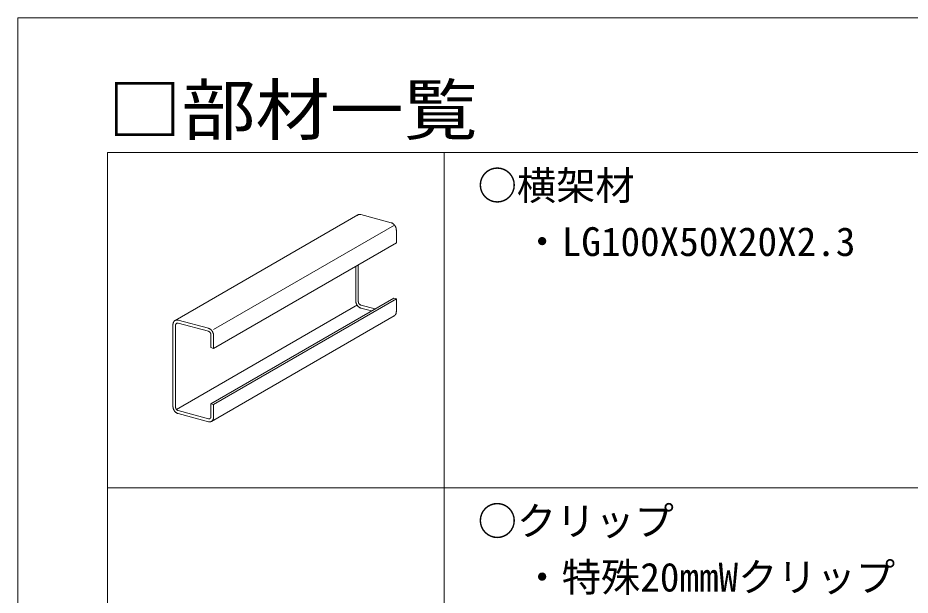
# Model space of a CAD drawing. Units: millimetres on the paper, enlarged 20 times. Extents: x -3900 to 3900, y -2693 to 2650.
# Drawn here: x -3900 to -3104, y 2135 to 2650 of the extents above; entities that cross this region are included whole.
import ezdxf
from ezdxf.enums import TextEntityAlignment as Align

# ---------------------------------------------------------------- set-up
doc = ezdxf.new("R2010")
doc.units = ezdxf.units.MM
doc.header["$LTSCALE"] = 20
doc.layers.add('0-2_野縁受け', color=3, linetype='Continuous', lineweight=18)
doc.layers.add('F-3_野縁', color=3, linetype='Continuous', lineweight=18)
doc.layers.add('0-6_文字', color=7, linetype='Continuous')
doc.layers.add('F-6_文字', color=7, linetype='Continuous')
doc.styles.add('ＭＳ ゴシック', font='')
doc.styles.get('ＭＳ ゴシック').set_extended_font_data('MS Gothic')

msp = doc.modelspace()

# ---------------------------------------------------------------- linework, layer by layer
at = {"layer": '0-2_野縁受け'}
for p, q in [((-3594.1, 2474.6), (-3567.15, 2467.37)), ((-3596.85, 2474.3), (-3759.8, 2380.22)), ((-3725.46, 2372.05), (-3564.09, 2465.22)), ((-3562.51, 2460.8), (-3562.51, 2449.47)), ((-3725.46, 2355.39), (-3562.51, 2449.47)), ((-3598.74, 2397.84), (-3598.74, 2428.55)), ((-3596.42, 2397.22), (-3596.42, 2429.89)), ((-3727.78, 2306.01), (-3564.83, 2400.09)), ((-3725.46, 2305.39), (-3562.51, 2399.47)), ((-3564.83, 2400.09), (-3562.51, 2399.47)), ((-3562.51, 2388.13), (-3562.51, 2399.47)), ((-3758.58, 2300.92), (-3597.26, 2394.06)), ((-3594.1, 2393.93), (-3581.39, 2390.52)), ((-3594.1, 2391.26), (-3584.55, 2388.7)), ((-3757.06, 2380.52), (-3730.1, 2373.29)), ((-3564.36, 2384.37), (-3727.4, 2290.24)), ((-3761.69, 2303.76), (-3761.69, 2376.43)), ((-3759.37, 2303.14), (-3759.37, 2375.81)), ((-3757.05, 2377.85), (-3730.1, 2370.63)), ((-3725.46, 2366.72), (-3725.46, 2355.39)), ((-3757.05, 2299.85), (-3730.1, 2292.63)), ((-3725.46, 2294.05), (-3725.46, 2305.39)), ((-3757.05, 2297.18), (-3730.1, 2289.96))]:
    msp.add_line(p, q, dxfattribs=at)
for points in [[(-3727.78, 2367.57), (-3727.78, 2356.01), (-3725.46, 2355.39)], [(-3727.78, 2294.67), (-3727.78, 2306.01), (-3725.46, 2305.39)]]:
    msp.add_lwpolyline(points, dxfattribs=at)
for centre, radius, start, end in [((-3595.22, 2471.49), 3.24, 111.60857, 118.2567), ((-3595.21, 2471.44), 3.29, 105.01338, 111.6015), ((-3595.18, 2471.35), 3.39, 98.55026, 105.00719), ((-3595.16, 2471.19), 3.54, 92.27881, 98.54541), ((-3595.15, 2470.99), 3.75, 86.2426, 92.27553), ((-3595.17, 2470.73), 4.01, 80.46814, 86.24089), ((-3595.22, 2470.43), 4.31, 74.96606, 80.46779), ((-3595.18, 2471.42), 3.33, 124.90189, 131.44078), ((-3595.22, 2471.48), 3.26, 118.26396, 124.89513), ((-3568.36, 2462.89), 4.64, 69.7339, 74.9668), ((-3568.48, 2462.55), 5.01, 64.7592, 69.73541), ((-3568.64, 2462.2), 5.39, 60.02267, 64.76123), ((-3568.84, 2461.87), 5.78, 55.50067, 60.02501), ((-3569.05, 2461.55), 6.16, 51.16721, 55.50316), ((-3569.28, 2461.27), 6.52, 46.99529, 51.16975), ((-3569.5, 2461.03), 6.85, 42.95775, 46.99782), ((-3569.71, 2460.84), 7.13, 39.0278, 42.96024), ((-3569.88, 2460.7), 7.36, 35.17917, 39.03023), ((-3570.02, 2460.6), 7.52, 31.38617, 35.18155), ((-3570.09, 2460.55), 7.61, 27.62357, 31.38852), ((-3570.11, 2460.55), 7.63, 23.86641, 27.6259), ((-3570.06, 2460.57), 7.57, 20.08977, 23.86874), ((-3569.93, 2460.61), 7.43, 16.26855, 20.09213), ((-3569.74, 2460.67), 7.24, 12.37733, 16.27097), ((-3569.49, 2460.73), 6.98, 8.39008, 12.37979), ((-3569.18, 2460.77), 6.67, 4.28024, 8.39259), ((-3568.83, 2460.8), 6.32, 0.02081, 4.28279), ((-3592.42, 2397.84), 6.32, 180.02081, 184.28279), ((-3592.07, 2397.87), 6.67, 184.28024, 188.39259), ((-3591.76, 2397.91), 6.98, 188.39008, 192.37979), ((-3591.51, 2397.97), 7.24, 192.37733, 196.27097), ((-3591.32, 2398.02), 7.43, 196.26855, 200.09213), ((-3591.19, 2398.07), 7.57, 200.08977, 203.86874), ((-3591.14, 2398.09), 7.63, 203.86641, 207.6259), ((-3593.26, 2397.22), 3.16, 180.02081, 184.28279), ((-3593.09, 2397.23), 3.33, 184.28024, 188.39259), ((-3592.93, 2397.25), 3.49, 188.39008, 192.37979), ((-3592.81, 2397.28), 3.62, 192.37733, 196.27097), ((-3592.71, 2397.31), 3.72, 196.26855, 200.09213), ((-3592.65, 2397.33), 3.78, 200.08977, 203.86874), ((-3592.62, 2397.34), 3.81, 203.86641, 207.6259), ((-3592.63, 2397.34), 3.81, 207.62357, 211.38852), ((-3592.67, 2397.31), 3.76, 211.38617, 215.18155), ((-3592.73, 2397.27), 3.68, 215.17917, 219.03023), ((-3592.82, 2397.2), 3.56, 219.0278, 222.96024), ((-3591.16, 2398.08), 7.61, 207.62357, 211.38852), ((-3591.23, 2398.03), 7.52, 211.38617, 215.18155), ((-3591.37, 2397.94), 7.36, 215.17917, 219.03023), ((-3591.54, 2397.8), 7.13, 219.0278, 222.96024), ((-3591.75, 2397.6), 6.85, 222.95775, 226.99782), ((-3591.97, 2397.36), 6.52, 226.99529, 231.16975), ((-3592.2, 2397.08), 6.16, 231.16721, 235.50316), ((-3592.41, 2396.77), 5.78, 235.50067, 240.02501), ((-3592.92, 2397.1), 3.42, 222.95775, 226.99782), ((-3592.61, 2396.43), 5.39, 240.02267, 244.76123), ((-3593.04, 2396.98), 3.26, 226.99529, 231.16975), ((-3593.15, 2396.84), 3.08, 231.16721, 235.50316), ((-3592.77, 2396.09), 5.01, 244.7592, 249.73541), ((-3593.26, 2396.68), 2.89, 235.50067, 240.02501), ((-3593.35, 2396.51), 2.69, 240.02267, 244.76123), ((-3593.43, 2396.34), 2.5, 244.7592, 249.73541), ((-3592.89, 2395.75), 4.64, 249.7339, 254.9668), ((-3593.5, 2396.17), 2.32, 249.7339, 254.9668), ((-3567.69, 2388.04), 5.17, 346.07793, 350.94751), ((-3568.07, 2388.1), 5.56, 350.94533, 355.5871), ((-3568.46, 2388.13), 5.95, 355.58469, 0.02333), ((-3757.73, 2376.99), 3.86, 144.00197, 149.92337), ((-3757.91, 2377.13), 3.63, 137.83067, 143.99939), ((-3758.05, 2377.25), 3.45, 131.44643, 137.82651), ((-3758.13, 2377.34), 3.33, 124.90189, 131.44078), ((-3758.17, 2377.4), 3.26, 118.26396, 124.89513), ((-3758.17, 2377.41), 3.24, 111.60857, 118.2567), ((-3758.16, 2377.36), 3.29, 105.01338, 111.6015), ((-3758.13, 2377.27), 3.39, 98.55026, 105.00719), ((-3758.11, 2377.11), 3.54, 92.27881, 98.54541), ((-3758.1, 2376.91), 3.75, 86.2426, 92.27553), ((-3758.12, 2376.65), 4.01, 80.46814, 86.24089), ((-3758.17, 2376.35), 4.31, 74.96606, 80.46779), ((-3566.03, 2387.15), 3.24, 291.60857, 298.2567), ((-3566.03, 2387.16), 3.26, 298.26396, 304.89513), ((-3566.07, 2387.22), 3.33, 304.90189, 311.44078), ((-3566.16, 2387.31), 3.45, 311.44643, 317.82651), ((-3566.29, 2387.43), 3.63, 317.83067, 323.99939), ((-3566.47, 2387.57), 3.86, 324.00197, 329.92337), ((-3566.71, 2387.7), 4.13, 329.92445, 335.57913), ((-3567, 2387.83), 4.45, 335.57898, 340.96216), ((-3567.33, 2387.95), 4.8, 340.96106, 346.07968), ((-3755.74, 2376.43), 5.95, 175.58469, 180.02333), ((-3756.13, 2376.46), 5.56, 170.94533, 175.5871), ((-3756.51, 2376.52), 5.17, 166.07793, 170.94751), ((-3756.87, 2376.61), 4.8, 160.96106, 166.07968), ((-3757.2, 2376.72), 4.45, 155.57898, 160.96216), ((-3757.49, 2376.85), 4.13, 149.92445, 155.57913), ((-3756.4, 2375.8), 2.97, 175.58469, 180.02333), ((-3756.59, 2375.82), 2.78, 170.94533, 175.5871), ((-3756.78, 2375.85), 2.59, 166.07793, 170.94751), ((-3756.96, 2375.89), 2.4, 160.96106, 166.07968), ((-3757.12, 2375.95), 2.23, 155.57898, 160.96216), ((-3757.27, 2376.02), 2.07, 149.92445, 155.57913), ((-3757.39, 2376.09), 1.93, 144.00197, 149.92337), ((-3757.48, 2376.15), 1.81, 137.83067, 143.99939), ((-3757.55, 2376.21), 1.73, 131.44643, 137.82651), ((-3757.59, 2376.26), 1.66, 124.90189, 131.44078), ((-3757.61, 2376.29), 1.63, 118.26396, 124.89513), ((-3757.61, 2376.29), 1.62, 111.60857, 118.2567), ((-3757.6, 2376.27), 1.64, 105.01338, 111.6015), ((-3757.59, 2376.22), 1.7, 98.55026, 105.00719), ((-3757.58, 2376.15), 1.77, 92.27881, 98.54541), ((-3757.58, 2376.04), 1.88, 86.2426, 92.27553), ((-3757.58, 2375.92), 2, 80.46814, 86.24089), ((-3757.61, 2375.77), 2.15, 74.96606, 80.46779), ((-3731.31, 2368.81), 4.64, 69.7339, 74.9668), ((-3731.43, 2368.47), 5.01, 64.7592, 69.73541), ((-3731.59, 2368.12), 5.39, 60.02267, 64.76123), ((-3731.79, 2367.79), 5.78, 55.50067, 60.02501), ((-3732, 2367.47), 6.16, 51.16721, 55.50316), ((-3732.23, 2367.19), 6.52, 46.99529, 51.16975), ((-3732.45, 2366.95), 6.85, 42.95775, 46.99782), ((-3732.66, 2366.76), 7.13, 39.0278, 42.96024), ((-3732.84, 2366.62), 7.36, 35.17917, 39.03023), ((-3730.7, 2368.38), 2.32, 69.7339, 74.9668), ((-3730.77, 2368.21), 2.5, 64.7592, 69.73541), ((-3730.85, 2368.04), 2.69, 60.02267, 64.76123), ((-3730.94, 2367.87), 2.89, 55.50067, 60.02501), ((-3731.05, 2367.72), 3.08, 51.16721, 55.50316), ((-3731.16, 2367.58), 3.26, 46.99529, 51.16975), ((-3731.28, 2367.46), 3.42, 42.95775, 46.99782), ((-3731.38, 2367.36), 3.56, 39.0278, 42.96024), ((-3731.47, 2367.29), 3.68, 35.17917, 39.03023), ((-3731.53, 2367.24), 3.76, 31.38617, 35.18155), ((-3731.57, 2367.22), 3.81, 27.62357, 31.38852), ((-3731.58, 2367.21), 3.81, 23.86641, 27.6259), ((-3731.55, 2367.23), 3.78, 20.08977, 23.86874), ((-3731.49, 2367.25), 3.72, 16.26855, 20.09213), ((-3731.4, 2367.28), 3.62, 12.37733, 16.27097), ((-3731.27, 2367.3), 3.49, 8.39008, 12.37979), ((-3731.12, 2367.33), 3.33, 4.28024, 8.39259), ((-3730.94, 2367.34), 3.16, 0.02081, 4.28279), ((-3732.97, 2366.52), 7.52, 31.38617, 35.18155), ((-3733.05, 2366.47), 7.61, 27.62357, 31.38852), ((-3733.06, 2366.47), 7.63, 23.86641, 27.6259), ((-3733.01, 2366.49), 7.57, 20.08977, 23.86874), ((-3732.88, 2366.53), 7.43, 16.26855, 20.09213), ((-3732.69, 2366.59), 7.24, 12.37733, 16.27097), ((-3732.44, 2366.65), 6.98, 8.39008, 12.37979), ((-3732.13, 2366.69), 6.67, 4.28024, 8.39259), ((-3731.78, 2366.72), 6.32, 0.02081, 4.28279), ((-3755.37, 2303.76), 6.32, 180.02081, 184.28279), ((-3755.02, 2303.79), 6.67, 184.28024, 188.39259), ((-3754.72, 2303.83), 6.98, 188.39008, 192.37979), ((-3754.46, 2303.89), 7.24, 192.37733, 196.27097), ((-3754.27, 2303.94), 7.43, 196.26855, 200.09213), ((-3754.15, 2303.99), 7.57, 200.08977, 203.86874), ((-3754.09, 2304.01), 7.63, 203.86641, 207.6259), ((-3754.11, 2304), 7.61, 207.62357, 211.38852), ((-3754.18, 2303.95), 7.52, 211.38617, 215.18155), ((-3754.32, 2303.86), 7.36, 215.17917, 219.03023), ((-3756.21, 2303.14), 3.16, 180.02081, 184.28279), ((-3756.04, 2303.15), 3.33, 184.28024, 188.39259), ((-3755.88, 2303.17), 3.49, 188.39008, 192.37979), ((-3755.76, 2303.2), 3.62, 192.37733, 196.27097), ((-3755.66, 2303.23), 3.72, 196.26855, 200.09213), ((-3755.6, 2303.25), 3.78, 200.08977, 203.86874), ((-3755.57, 2303.26), 3.81, 203.86641, 207.6259), ((-3755.58, 2303.26), 3.81, 207.62357, 211.38852), ((-3755.62, 2303.24), 3.76, 211.38617, 215.18155), ((-3755.68, 2303.19), 3.68, 215.17917, 219.03023), ((-3755.77, 2303.12), 3.56, 219.0278, 222.96024), ((-3755.88, 2303.02), 3.42, 222.95775, 226.99782), ((-3755.99, 2302.9), 3.26, 226.99529, 231.16975), ((-3756.1, 2302.76), 3.08, 231.16721, 235.50316), ((-3756.21, 2302.6), 2.89, 235.50067, 240.02501), ((-3756.3, 2302.43), 2.69, 240.02267, 244.76123), ((-3756.39, 2302.26), 2.5, 244.7592, 249.73541), ((-3756.45, 2302.09), 2.32, 249.7339, 254.9668), ((-3754.49, 2303.72), 7.13, 219.0278, 222.96024), ((-3754.7, 2303.52), 6.85, 222.95775, 226.99782), ((-3754.92, 2303.28), 6.52, 226.99529, 231.16975), ((-3755.15, 2303), 6.16, 231.16721, 235.50316), ((-3755.36, 2302.69), 5.78, 235.50067, 240.02501), ((-3755.56, 2302.35), 5.39, 240.02267, 244.76123), ((-3755.72, 2302.01), 5.01, 244.7592, 249.73541), ((-3755.85, 2301.67), 4.64, 249.7339, 254.9668), ((-3729.54, 2294.71), 2.15, 254.96606, 260.46779), ((-3729.57, 2294.56), 2, 260.46814, 266.24089), ((-3729.58, 2294.43), 1.88, 266.2426, 272.27553), ((-3729.57, 2294.33), 1.77, 272.27881, 278.54541), ((-3729.56, 2294.25), 1.7, 278.55026, 285.00719), ((-3729.55, 2294.2), 1.64, 285.01338, 291.6015), ((-3729.54, 2294.18), 1.62, 291.60857, 298.2567), ((-3729.54, 2294.19), 1.63, 298.26396, 304.89513), ((-3729.56, 2294.22), 1.66, 304.90189, 311.44078), ((-3729.6, 2294.26), 1.73, 311.44643, 317.82651), ((-3729.67, 2294.32), 1.81, 317.83067, 323.99939), ((-3729.76, 2294.39), 1.93, 324.00197, 329.92337), ((-3729.88, 2294.46), 2.07, 329.92445, 335.57913), ((-3730.03, 2294.52), 2.23, 335.57898, 340.96216), ((-3730.19, 2294.58), 2.4, 340.96106, 346.07968), ((-3730.37, 2294.63), 2.59, 346.07793, 350.94751), ((-3730.56, 2294.66), 2.78, 350.94533, 355.5871), ((-3730.76, 2294.67), 2.97, 355.58469, 0.02333), ((-3729.43, 2293.49), 3.86, 324.00197, 329.92337), ((-3729.66, 2293.62), 4.13, 329.92445, 335.57913), ((-3729.95, 2293.75), 4.45, 335.57898, 340.96216), ((-3730.28, 2293.87), 4.8, 340.96106, 346.07968), ((-3730.64, 2293.96), 5.17, 346.07793, 350.94751), ((-3731.03, 2294.02), 5.56, 350.94533, 355.5871), ((-3731.41, 2294.05), 5.95, 355.58469, 0.02333), ((-3728.98, 2294.12), 4.31, 254.96606, 260.46779), ((-3729.03, 2293.83), 4.01, 260.46814, 266.24089), ((-3729.05, 2293.57), 3.75, 266.2426, 272.27553), ((-3729.04, 2293.36), 3.54, 272.27881, 278.54541), ((-3729.02, 2293.21), 3.39, 278.55026, 285.00719), ((-3728.99, 2293.11), 3.29, 285.01338, 291.6015), ((-3728.98, 2293.07), 3.24, 291.60857, 298.2567), ((-3728.98, 2293.08), 3.26, 298.26396, 304.89513), ((-3729.02, 2293.14), 3.33, 304.90189, 311.44078), ((-3729.11, 2293.23), 3.45, 311.44643, 317.82651), ((-3729.24, 2293.35), 3.63, 317.83067, 323.99939)]:
    msp.add_arc(centre, radius, start, end, dxfattribs=at)
at = {"layer": 'F-3_野縁'}
for p, q in [((-3900, -2650), (-3900, 2650)), ((-3900, 2650), (3900, 2650)), ((-3820, 2530), (-40, 2530)), ((-3820, 2530), (-3820, 1632.75)), ((-3820, 2230.92), (-40, 2230.92))]:
    msp.add_line(p, q, dxfattribs=at)
at = {"layer": 'F-3_野縁', "color": 4, "lineweight": 9}
msp.add_line((-3520, 2530), (-3520, 1632.75), dxfattribs=at)

# ---------------------------------------------------------------- texts
at = {"layer": '0-6_文字', "style": 'ＭＳ ゴシック'}
for s, p in [('○横架材', (-3490, 2480)), ('・LG100X50X20X2.3', (-3450, 2430)), ('○クリップ', (-3490, 2180.92)), ('・特殊20mmWクリップ', (-3450, 2130.92))]:
    msp.add_text(s, height=25.66, dxfattribs=at).set_placement(p, align=Align.BOTTOM_LEFT)
at = {"layer": 'F-6_文字', "style": 'ＭＳ ゴシック', "width": 1.1}
msp.add_text('□部材一覧', height=43.99, dxfattribs=at).set_placement((-3820, 2532.75), align=Align.BOTTOM_LEFT)

doc.saveas('drawing.dxf')
